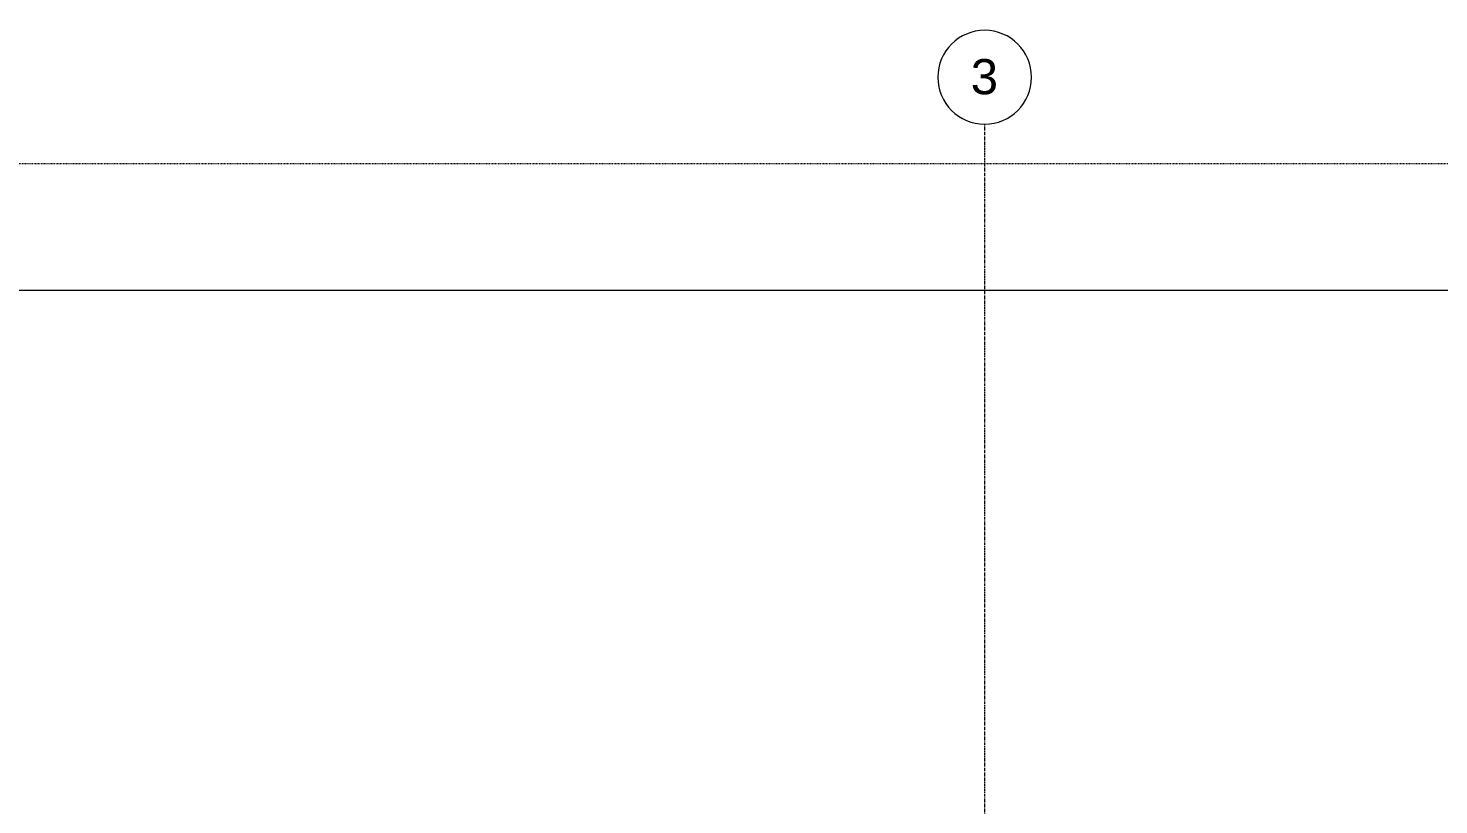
# Model space of a CAD drawing. Header units: inches. Extents: x -4058 to -1781, y 9814 to 12264.
# Drawn here: x -2990.6 to -2749.8, y 12131.4 to 12263.9 of the extents above; entities that cross this region are included whole.
import ezdxf

# ---------------------------------------------------------------- set-up
doc = ezdxf.new("R2010")
doc.units = ezdxf.units.IN
doc.header["$MEASUREMENT"] = 0
doc.linetypes.add('Aligning Line 1_8_', pattern=[0.25, 0.125, -0.125])
doc.linetypes.add('Grid Line 1_2_', pattern=[0.875, 0.5, -0.125, 0.125, -0.125])
for name, color, linetype, lineweight in [('0-1', 7, 'Continuous', 5), ('C-TOPO', 7, 'Continuous', 9), ('G-ANNO-SYMB', 111, 'Aligning Line 1_8_', 9), ('S-GRID-1', 1, 'Grid Line 1_2_', 9), ('S-GRID-IDEN', 1, 'Continuous', 9)]:
    doc.layers.add(name, color=color, linetype=linetype, lineweight=lineweight)
doc.styles.add('Arial', font='arial.ttf', dxfattribs={"height": 6})

# ---------------------------------------------------------------- blocks, each defined once
blk = doc.blocks.new('CTR  - Topography_rvt-1-UNIT PLANS - 2ND FLOOR')
at = {"layer": 'C-TOPO'}
for p, q in [((-3046.74, 12219.19), (-2988.98, 12219.19)), ((-2988.98, 12219.19), (-2909.99, 12219.19)), ((-2909.99, 12219.19), (-2887.99, 12219.19)), ((-2887.99, 12219.19), (-2872.38, 12219.19)), ((-2872.38, 12219.19), (-2765.7, 12219.19)), ((-2765.7, 12219.19), (-2735.55, 12219.19))]:
    blk.add_line(p, q, dxfattribs=at)
blk = doc.blocks.new('Grid - Grid Head - Circle-50561-UNIT PLANS - 2ND FLOOR')
at = {"layer": 'S-GRID-IDEN'}
for start, end in [(360, 180), (180, 360)]:
    blk.add_arc((0, 0), 0.25, start, end, dxfattribs=at)

msp = doc.modelspace()

# ---------------------------------------------------------------- linework, layer by layer
at = {"layer": 'G-ANNO-SYMB'}
msp.add_line((-1813.52288, 12240.74859), (-4009.5295, 12240.74859), dxfattribs=at)
at = {"layer": 'S-GRID-1'}
msp.add_line((-2827.32374, 9814.0266), (-2827.32374, 12247.50061), dxfattribs=at)

# ---------------------------------------------------------------- block references
at = {"layer": '0-1'}
msp.add_blockref('CTR  - Topography_rvt-1-UNIT PLANS - 2ND FLOOR', (0, 0), dxfattribs=at)
at = {"layer": 'S-GRID-IDEN', "xscale": 31.99999999999999, "yscale": 31.99999999999999, "zscale": 31.99999999999999}
msp.add_blockref('Grid - Grid Head - Circle-50561-UNIT PLANS - 2ND FLOOR', (-2827.32374, 12255.50061), dxfattribs=at)

# ---------------------------------------------------------------- texts
at = {"layer": 'S-GRID-IDEN', "insert": (-2829.70008, 12258.59659), "char_height": 6, "width": 5.656, "attachment_point": 1, "style": 'Arial'}
msp.add_mtext('3', dxfattribs=at)

doc.saveas('drawing.dxf')
